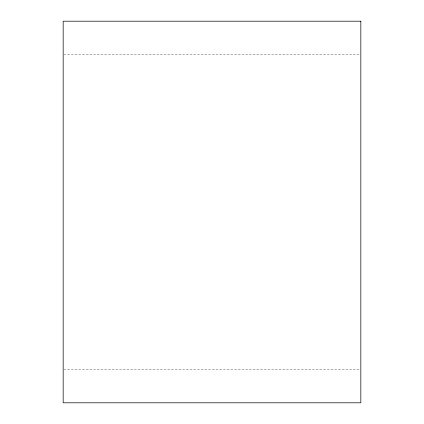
<?xml version="1.0" encoding="UTF-8"?>
<svg xmlns="http://www.w3.org/2000/svg" width="424" height="424" viewBox="0 0 424 424"><rect width="100%" height="100%" fill="white"/><g stroke="black" fill="none" stroke-linecap="round" stroke-linejoin="round"><path stroke-width="0.32" stroke-dasharray="2.12 1.59" d="M63.823 54.256L360.177 54.256M63.823 369.744L360.177 369.744"/><path stroke-width="0.64" d="M360.835 21.2L63.165 21.2L63.165 402.8L360.835 402.8L360.835 21.2"/></g></svg>
